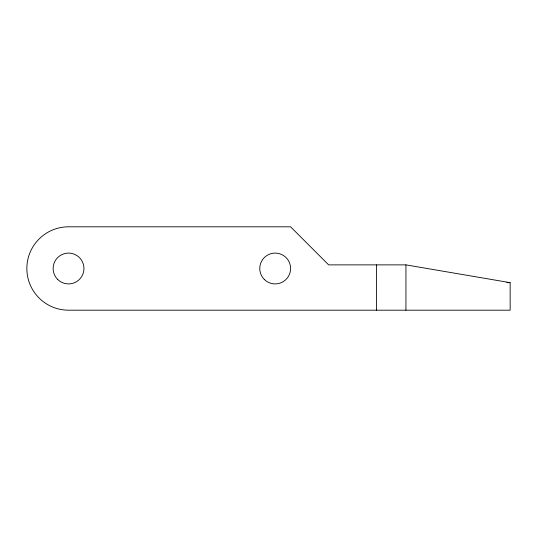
<?xml version="1.0" encoding="UTF-8"?>
<svg xmlns="http://www.w3.org/2000/svg" width="537" height="537" viewBox="0 0 537 537"><rect width="100%" height="100%" fill="white"/><g stroke="black" fill="none" stroke-linecap="round" stroke-linejoin="round"><path stroke-width="0.81" d="M405.938 264.875L328.644 264.875L290.584 226.809L68.541 226.809A41.691 41.691 0 0 0 26.85 268.5A41.691 41.691 0 0 0 68.541 310.191L510.15 310.191L510.15 282.657L405.938 264.875L405.938 310.191M506.827 282.657L510.15 282.657M376.45 264.875L376.45 310.191M264.278 279.394A15.405 15.405 0 0 0 290.061 272.487A15.405 15.405 0 0 0 271.185 253.618A15.405 15.405 0 0 0 264.278 279.394M57.647 279.394A15.405 15.405 0 0 0 83.423 272.487A15.405 15.405 0 0 0 64.554 253.618A15.405 15.405 0 0 0 57.647 279.394"/></g></svg>
